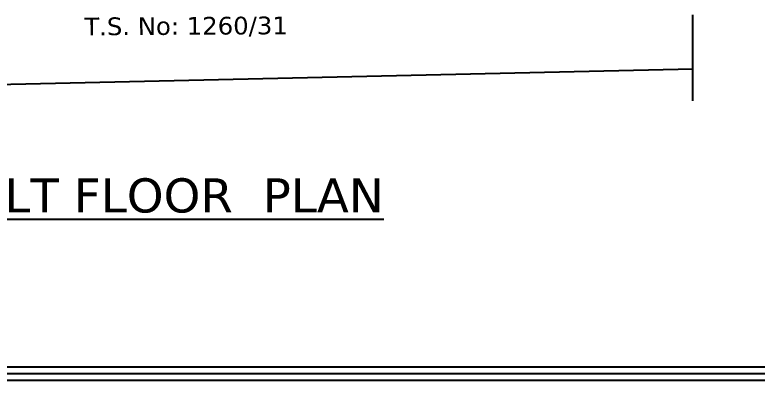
# Model space of a CAD drawing. Header units: metres. Extents: x 1161 to 1456, y 119 to 208.
# Drawn here: x 1322.35 to 1334.32, y 122.35 to 128.25 of the extents above; entities that cross this region are included whole.
import ezdxf

# ---------------------------------------------------------------- set-up
doc = ezdxf.new("R2010")
doc.units = ezdxf.units.M
doc.header["$MEASUREMENT"] = 0
doc.styles.get("Standard").update_dxf_attribs({"font": 'verdana.ttf'})

msp = doc.modelspace()

# ---------------------------------------------------------------- linework, layer by layer
for p, q in [((1333.2853, 126.8608), (1333.2853, 128.2483)), ((1317.7292, 127.0235), (1333.2853, 127.3783))]:
    msp.add_line(p, q)
for points in [[(1315.6187, 199.4511), (1315.6187, 122.3549), (1398.1445, 122.3549), (1398.1445, 199.4511)], [(1315.7271, 199.3427), (1315.7271, 122.4633), (1398.036, 122.4633), (1398.036, 199.3427)], [(1315.8356, 199.2342), (1315.8356, 122.5718), (1397.9276, 122.5718), (1397.9276, 199.2342)]]:
    msp.add_lwpolyline(points, close=True)

# ---------------------------------------------------------------- texts
msp.add_text('T.S. No: 1260/31', height=0.286, rotation=0.30891).set_placement((1323.47, 127.9183))
msp.add_text('%%USTILT FLOOR  PLAN', height=0.55).set_placement((1321.0173, 125.0604))

doc.saveas('drawing.dxf')
